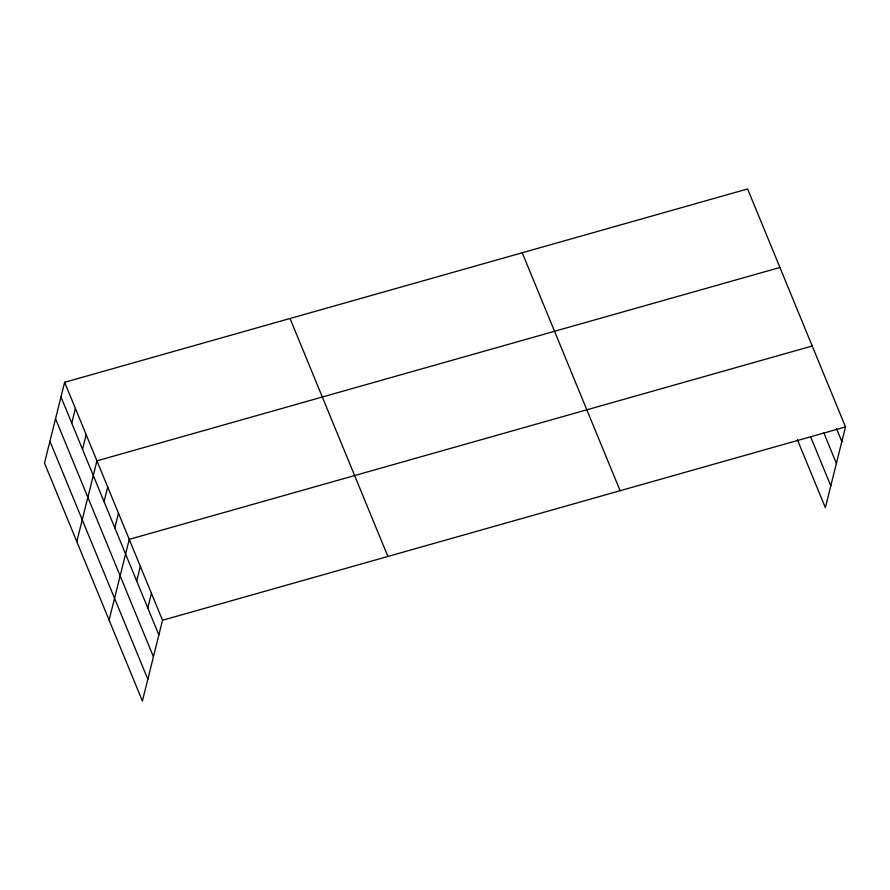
<?xml version="1.0" encoding="UTF-8"?>
<svg xmlns="http://www.w3.org/2000/svg" width="890" height="890" viewBox="0 0 890 890"><rect width="100%" height="100%" fill="white"/><g stroke="black" fill="none" stroke-linecap="round" stroke-linejoin="round"><path stroke-width="1.33" d="M64.636 382.3L44.5 463.089L142.389 701.042L162.525 620.263L64.636 382.3L747.611 188.958L845.5 426.911L825.364 507.701L797.362 439.638M71.745 423.151L75.405 408.477M82.514 449.328L86.174 434.654M76.807 541.61L96.943 460.831L779.918 267.478M104.052 501.682L107.712 487.008M114.821 527.859L118.481 513.185M109.103 620.141L129.25 539.351L812.214 346.01M136.682 581.003L140.342 566.329M147.773 607.97L151.434 593.296M162.525 620.263L845.5 426.911M836.556 428.746L841.84 441.596M823.728 432.584L836.4 463.412M810.723 437.079L830.793 485.884M522.23 252.76L620.119 490.724M290.018 318.498L387.907 556.461M60.987 396.973L158.865 634.937M55.547 418.79L153.425 656.753M49.94 441.273L147.829 679.226"/></g></svg>
